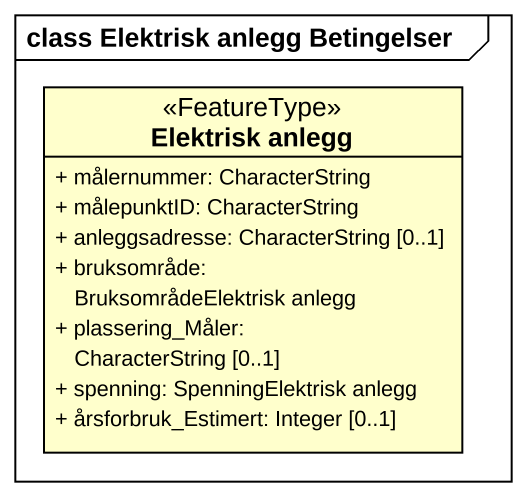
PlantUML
@startuml
mainframe class Elektrisk anlegg Betingelser
hide circle
hide empty members
skinparam classAttributeIconSize 0
class "Elektrisk anlegg" as Elektrisk_anlegg <<FeatureType>> {
  + målernummer: CharacterString
  + målepunktID: CharacterString
  + anleggsadresse: CharacterString [0..1]
  + bruksområde: BruksområdeElektrisk anlegg
  + plassering_Måler: CharacterString [0..1]
  + spenning: SpenningElektrisk anlegg
  + årsforbruk_Estimert: Integer [0..1]
}
@enduml
